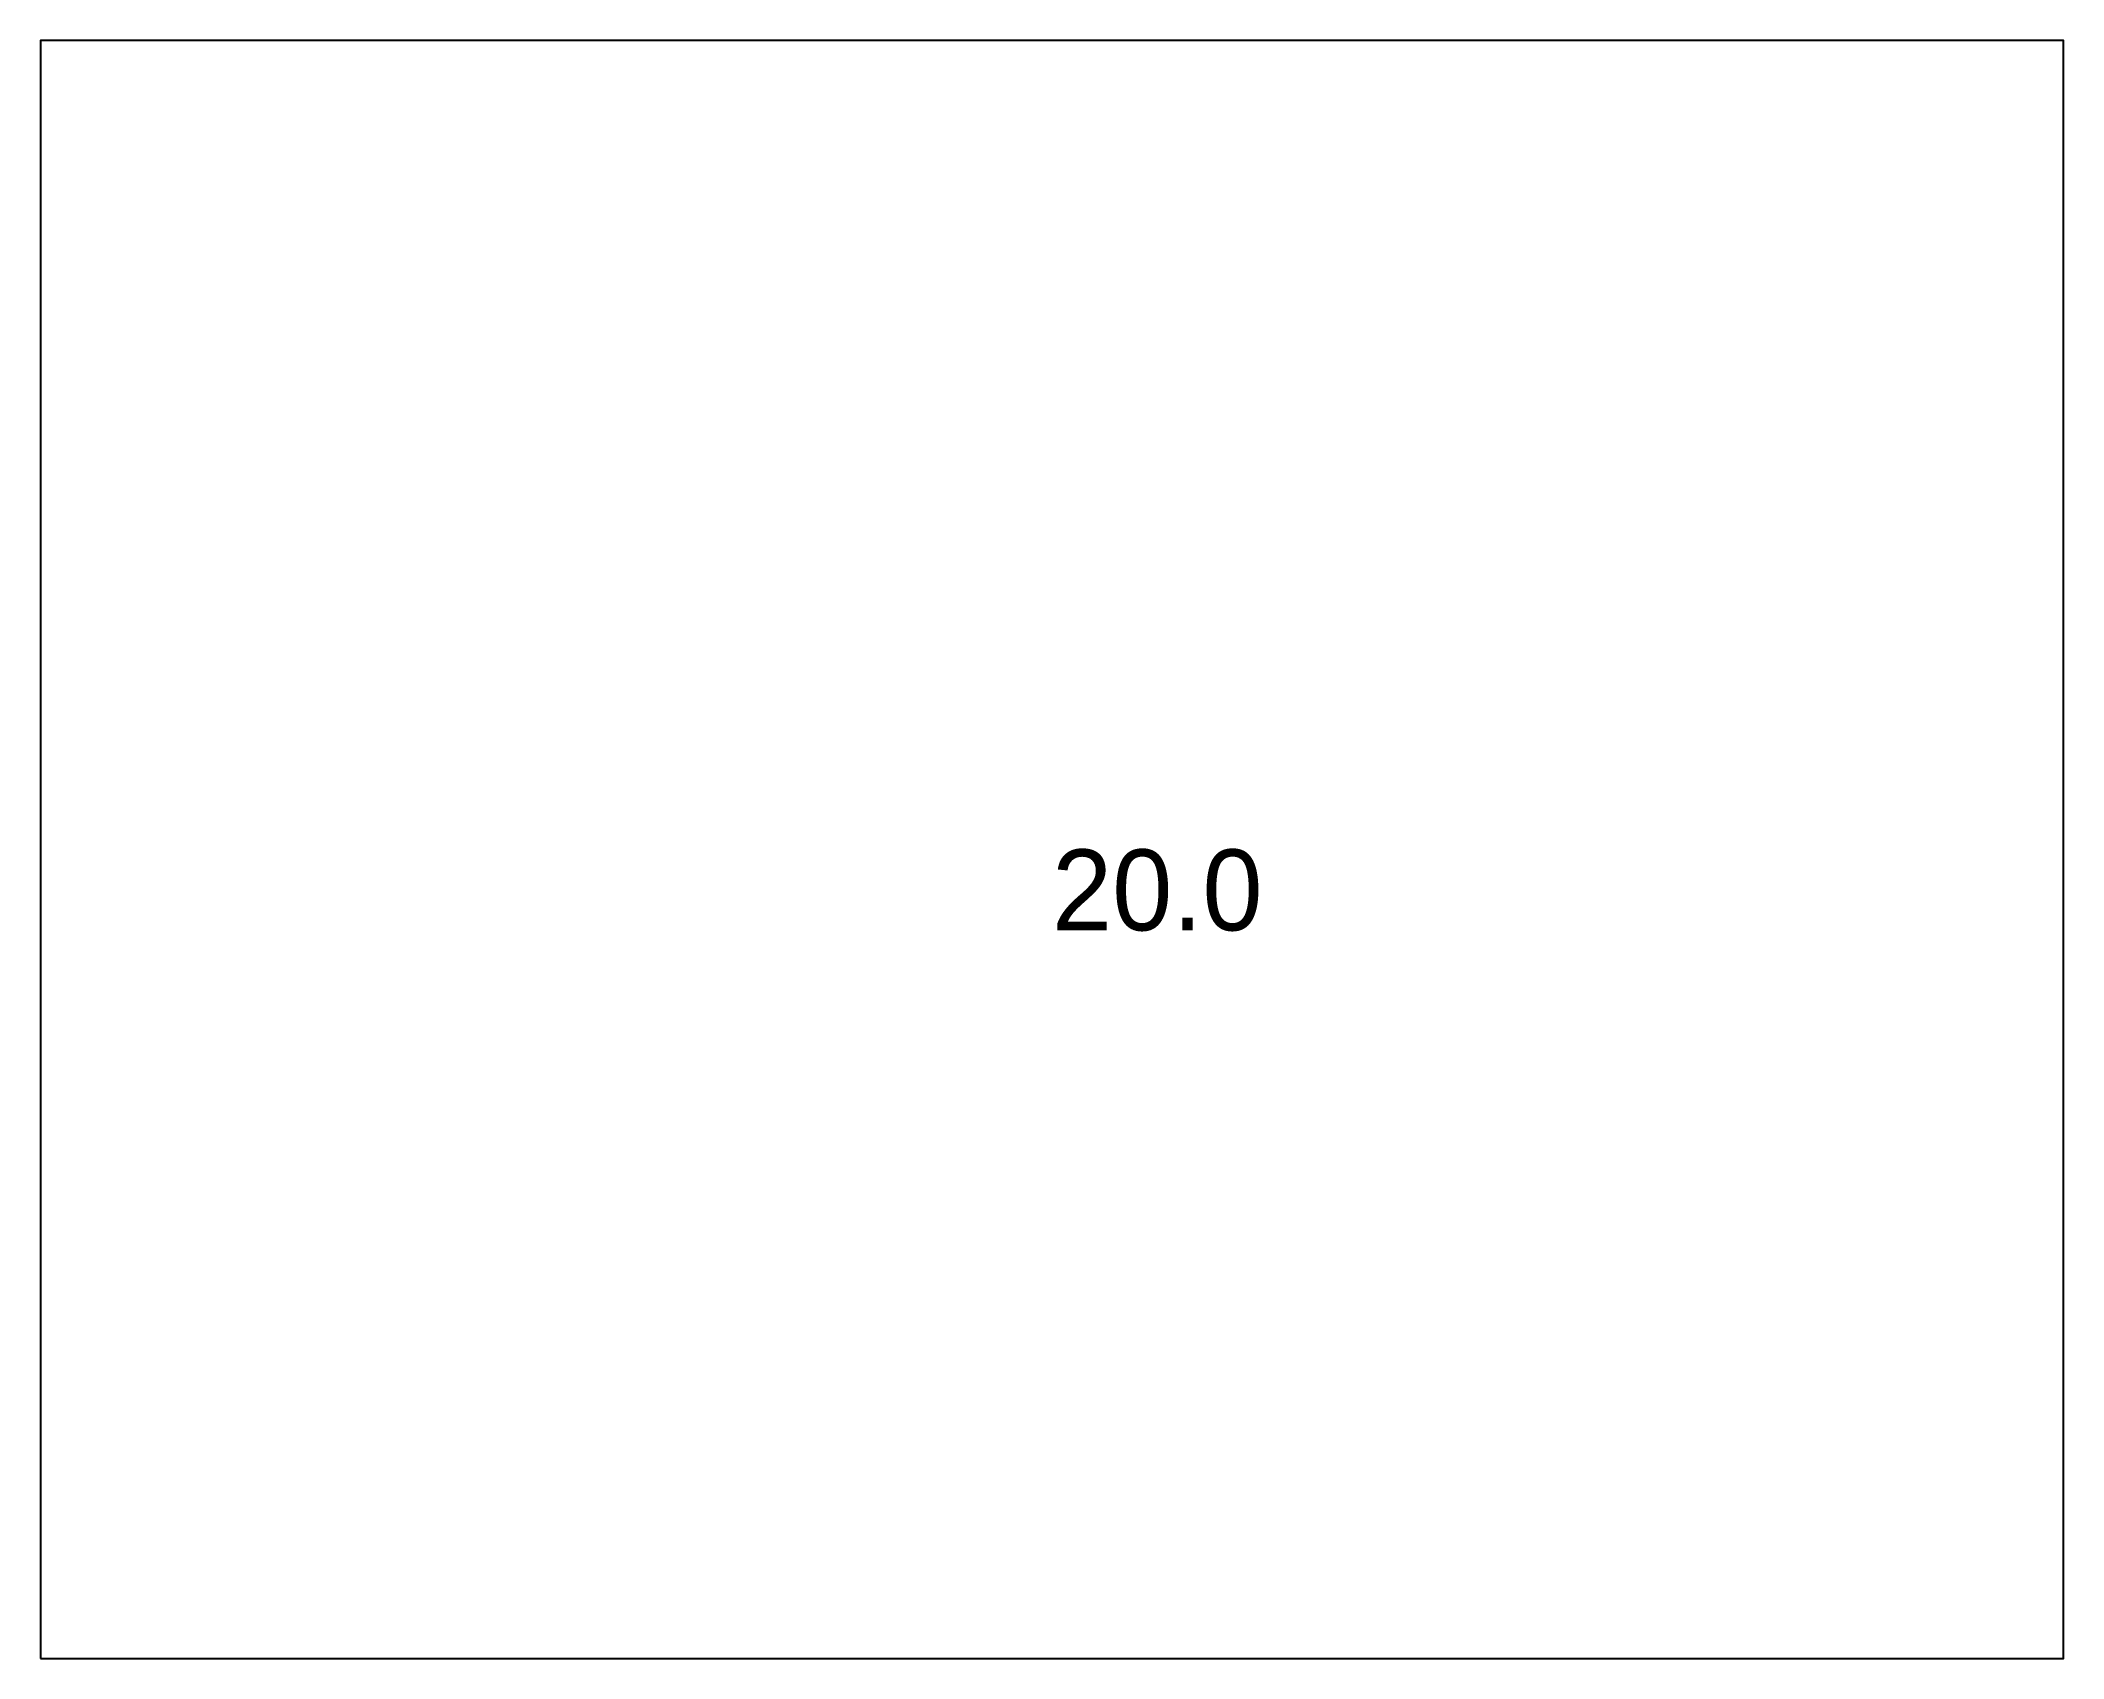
# Model space of a CAD drawing. Header units: millimetres. Extents: x 0 to 5000, y 0 to 4000.
import ezdxf

# ---------------------------------------------------------------- set-up
doc = ezdxf.new("R2010")
doc.units = ezdxf.units.MM

# ---------------------------------------------------------------- blocks, each defined once
blk = doc.blocks.new('ROOM_TAG')
blk.add_attdef('AREA', (0, 0), '', height=200)

msp = doc.modelspace()

# ---------------------------------------------------------------- linework, layer by layer
at = {"layer": 'ROOM'}
msp.add_lwpolyline([(0, 0), (5000, 0), (5000, 4000), (0, 4000), (0, 0)], close=True, dxfattribs=at)

# ---------------------------------------------------------------- block references
msp.add_blockref('ROOM_TAG', (2500, 1800)).add_auto_attribs({'AREA': '20.0'})

doc.saveas('drawing.dxf')
